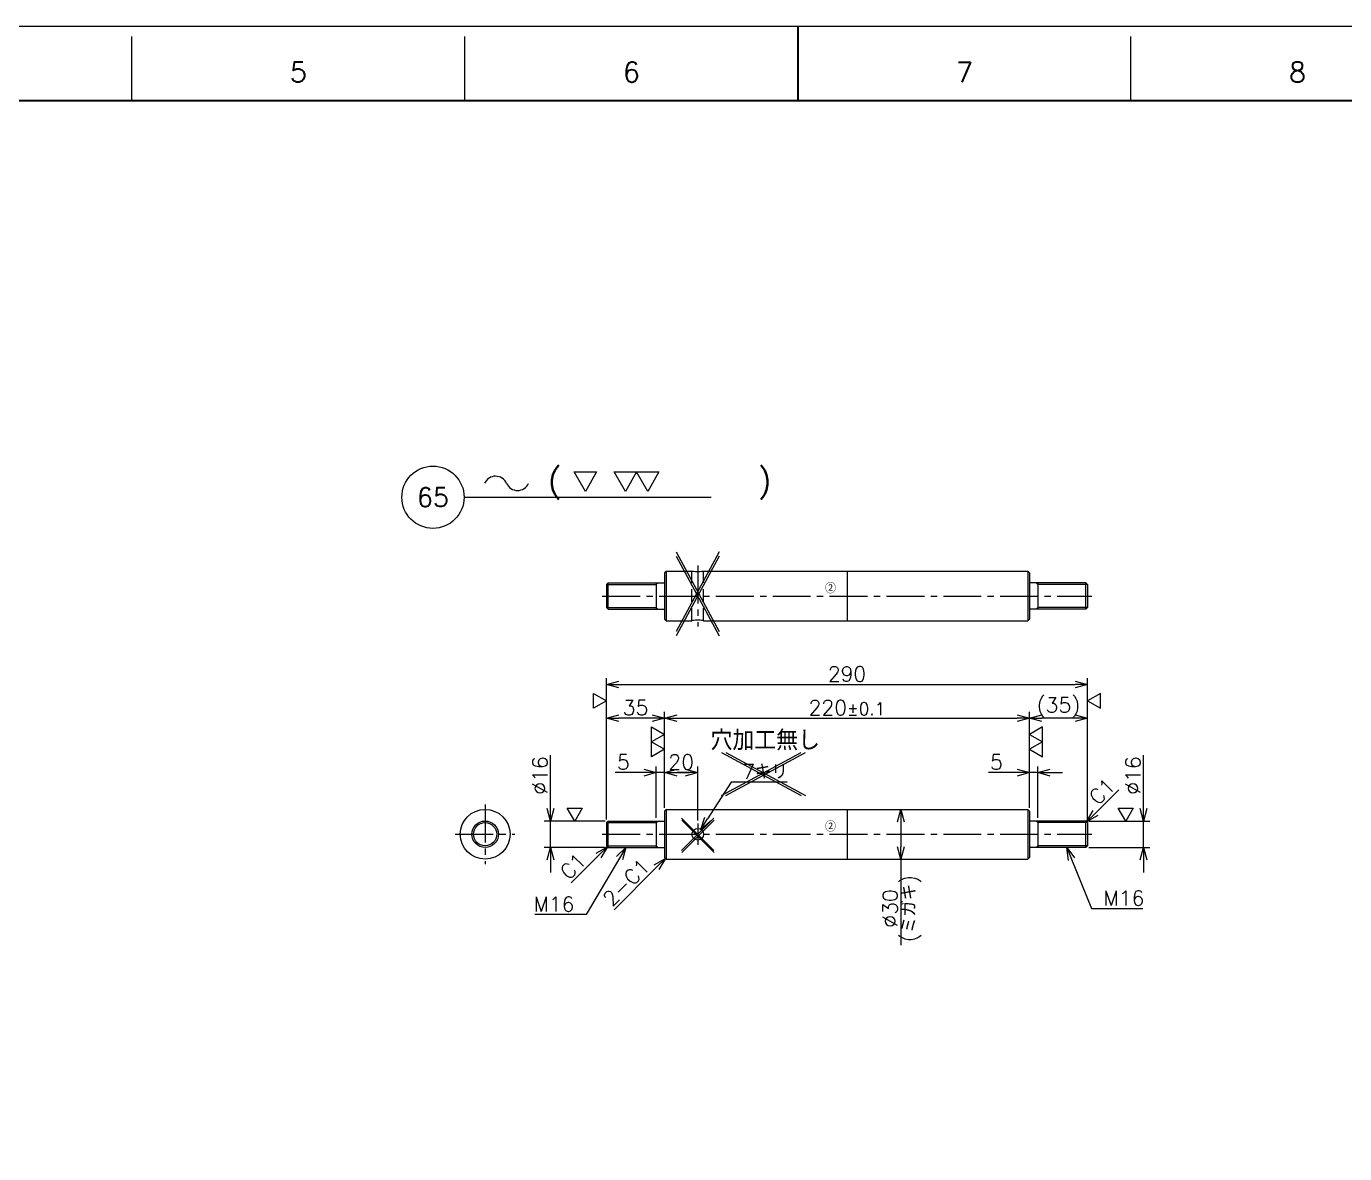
# Model space of a CAD drawing. Header units: millimetres. Extents: x 0 to 2485, y -14 to 1749.
# Drawn here: x 816 to 1611, y 1069 to 1749 of the extents above; entities that cross this region are included whole.
import ezdxf
from ezdxf import colors
from ezdxf.entities.mleader import LeaderData, LeaderLine
from ezdxf.enums import TextEntityAlignment as Align
from ezdxf.math import Vec2, Vec3

# ---------------------------------------------------------------- set-up
doc = ezdxf.new("R2010")
doc.units = ezdxf.units.MM
doc.header["$LTSCALE"] = 1.2
doc.header["$PDMODE"] = 99
doc.header["$PDSIZE"] = 1
doc.linetypes.add('CENTER2', pattern=[28.575, 19.05, -3.175, 3.175, -3.175])
doc.linetypes.add('HIDDEN', pattern=[9.525, 6.35, -3.175])
for name, color, linetype, lineweight in [('04_HIDDEN', 2, 'HIDDEN', 13), ('05_CENTER', 4, 'CENTER2', 13), ('07_TEXT', 3, 'Continuous', 13), ('08_DIM', 3, 'Continuous', 13), ('90_FRAME', 5, 'Continuous', 35)]:
    doc.layers.add(name, color=color, linetype=linetype, lineweight=lineweight)
doc.layers.add('10_DRAFT', color=8, linetype='Continuous', lineweight=0, plot=False)
doc.layers.add('91_BLANK', color=5, linetype='Continuous', lineweight=0, plot=False)
doc.styles.add('KSS_TXT', font='txt.shx', dxfattribs={"bigfont": 'extfont2.shx'})
doc.styles.get("Standard").update_dxf_attribs({"font": 'txt.shx', "bigfont": 'extfont2.shx'})
doc.dimstyles.new('KSS_DIM', dxfattribs={"dimscale": 3, "dimtxt": 3, "dimasz": 2.5, "dimexe": 1.25, "dimexo": 0.625, "dimtad": 1, "dimdsep": 46, "dimtxsty": 'KSS_TXT', "dimblk": 'OPEN30', "dimcen": 0, "dimazin": 2, "dimtfac": 0.75, "dimtmove": 0, "dimatfit": 3, "dimldrblk": 'OPEN30', "dimfxl": 1.25, "dimtolj": 1, "dimarcsym": 0})
doc.dimstyles.new('KSS_DIM$3', dxfattribs={"dimscale": 3, "dimtxt": 3, "dimasz": 2.5, "dimexe": 1.25, "dimexo": 0.625, "dimtad": 1, "dimtih": 1, "dimtoh": 1, "dimdsep": 46, "dimtxsty": 'KSS_TXT', "dimblk": 'OPEN30', "dimcen": 0, "dimazin": 2, "dimtfac": 0.75, "dimtofl": 0, "dimtmove": 0, "dimatfit": 3, "dimldrblk": 'OPEN30', "dimfxl": 1.25, "dimtolj": 1, "dimarcsym": 0})

# ---------------------------------------------------------------- blocks, each defined once
blk = doc.blocks.new('_Open30')
at = {"color": 0, "linetype": 'ByBlock', "lineweight": -2}
for p, q in [((-1, 0.27), (0, 0)), ((0, 0), (-1, -0.27)), ((0, 0), (-1, 0))]:
    blk.add_line(p, q, dxfattribs=at)
blk = doc.blocks.new('*D181')
at = {"layer": '08_DIM', "color": 0, "lineweight": -2, "transparency": 16777216}
for p, q in [((1340.71, 1276.87), (1346.86, 1276.87)), ((1343.11, 1269.37), (1343.11, 1254.37)), ((1340.71, 1246.87), (1346.86, 1246.87)), ((1343.11, 1246.87), (1343.11, 1194.97))]:
    blk.add_line(p, q, dxfattribs=at)
at = {"layer": 'Defpoints', "color": 0, "transparency": 16777216}
for p in [(1338.83, 1276.87), (1338.83, 1246.87), (1343.11, 1246.87)]:
    blk.add_point(p, dxfattribs=at)
at = {"layer": '08_DIM', "color": 0, "lineweight": -2, "transparency": 16777216, "xscale": 7.5, "yscale": 7.5, "zscale": 7.5}
for p, rotation in [((1343.11, 1276.87), 90), ((1343.11, 1246.87), 270)]:
    blk.add_blockref('_Open30', p, dxfattribs=dict(at, rotation=rotation))
at = {"layer": '08_DIM', "color": 0, "transparency": 16777216, "char_height": 9, "attachment_point": 5, "rotation": 90, "style": 'KSS_TXT'}
for s, insert in [('\\A1;(ミガキ)', (1349.49, 1217.17)), ('\\A1;%%C30', (1336.74, 1217.17))]:
    blk.add_mtext(s, dxfattribs=dict(at, insert=insert))
blk = doc.blocks.new('*D182')
at = {"layer": '08_DIM', "color": 0, "lineweight": -2, "transparency": 16777216}
for p, q in [((1413.22, 1299), (1395.97, 1299)), ((1420.72, 1277.74), (1420.72, 1302.75)), ((1425.72, 1299), (1420.72, 1299)), ((1425.72, 1271.74), (1425.72, 1302.75)), ((1433.22, 1299), (1440.72, 1299))]:
    blk.add_line(p, q, dxfattribs=at)
at = {"layer": 'Defpoints', "color": 0, "transparency": 16777216}
for p in [(1420.72, 1299), (1420.72, 1275.87), (1425.72, 1269.87)]:
    blk.add_point(p, dxfattribs=at)
at = {"layer": '08_DIM', "color": 0, "lineweight": -2, "transparency": 16777216, "xscale": 7.5, "yscale": 7.5, "zscale": 7.5}
blk.add_blockref('_Open30', (1420.72, 1299), dxfattribs=at)
at = {"layer": '08_DIM', "color": 0, "lineweight": -2, "transparency": 16777216, "xscale": 7.5, "yscale": 7.5, "zscale": 7.5, "rotation": 180}
blk.add_blockref('_Open30', (1425.72, 1299), dxfattribs=at)
at = {"layer": '08_DIM', "color": 0, "transparency": 16777216, "insert": (1400.85, 1305.38), "char_height": 9, "attachment_point": 5, "style": 'KSS_TXT'}
blk.add_mtext('\\A1;5', dxfattribs=at)
blk = doc.blocks.new('*D183')
at = {"layer": '08_DIM', "color": 0, "lineweight": -2, "transparency": 16777216}
for p, q in [((1489.52, 1277.37), (1489.52, 1309.62)), ((1456.6, 1269.87), (1493.27, 1269.87)), ((1489.52, 1253.87), (1489.52, 1269.87)), ((1456.6, 1253.87), (1493.27, 1253.87)), ((1489.52, 1246.37), (1489.52, 1238.87))]:
    blk.add_line(p, q, dxfattribs=at)
at = {"layer": 'Defpoints', "color": 0, "transparency": 16777216}
for p in [(1454.72, 1269.87), (1489.52, 1269.87), (1454.72, 1253.87)]:
    blk.add_point(p, dxfattribs=at)
at = {"layer": '08_DIM', "color": 0, "lineweight": -2, "transparency": 16777216, "xscale": 7.5, "yscale": 7.5, "zscale": 7.5}
for p, rotation in [((1489.52, 1269.87), 270), ((1489.52, 1253.87), 90)]:
    blk.add_blockref('_Open30', p, dxfattribs=dict(at, rotation=rotation))
at = {"layer": '08_DIM', "color": 0, "transparency": 16777216, "insert": (1483.15, 1297.24), "char_height": 9, "attachment_point": 5, "rotation": 90, "style": 'KSS_TXT'}
blk.add_mtext('\\A1;%%C16', dxfattribs=at)
blk = doc.blocks.new('*D184')
at = {"layer": '08_DIM', "color": 0, "lineweight": -2, "transparency": 16777216}
for p, q in [((1165.72, 1270.74), (1165.72, 1355.86)), ((1173.22, 1352.11), (1448.22, 1352.11)), ((1455.72, 1270.74), (1455.72, 1355.86))]:
    blk.add_line(p, q, dxfattribs=at)
at = {"layer": 'Defpoints', "color": 0, "transparency": 16777216}
for p in [(1455.72, 1352.11), (1165.72, 1268.87), (1455.72, 1268.87)]:
    blk.add_point(p, dxfattribs=at)
at = {"layer": '08_DIM', "color": 0, "lineweight": -2, "transparency": 16777216, "xscale": 7.5, "yscale": 7.5, "zscale": 7.5, "rotation": 180}
blk.add_blockref('_Open30', (1165.72, 1352.11), dxfattribs=at)
at = {"layer": '08_DIM', "color": 0, "lineweight": -2, "transparency": 16777216, "xscale": 7.5, "yscale": 7.5, "zscale": 7.5}
blk.add_blockref('_Open30', (1455.72, 1352.11), dxfattribs=at)
at = {"layer": '08_DIM', "color": 0, "transparency": 16777216, "insert": (1310.72, 1358.49), "char_height": 9, "attachment_point": 5, "style": 'KSS_TXT'}
blk.add_mtext('\\A1;290', dxfattribs=at)
blk = doc.blocks.new('*D185')
at = {"layer": '08_DIM', "color": 0, "lineweight": -2, "transparency": 16777216}
for p, q in [((1420.72, 1277.74), (1420.72, 1335.59)), ((1455.72, 1270.74), (1455.72, 1335.59)), ((1448.22, 1331.84), (1428.22, 1331.84))]:
    blk.add_line(p, q, dxfattribs=at)
at = {"layer": 'Defpoints', "color": 0, "transparency": 16777216}
for p in [(1420.72, 1331.84), (1420.72, 1275.87), (1455.72, 1268.87)]:
    blk.add_point(p, dxfattribs=at)
at = {"layer": '08_DIM', "color": 0, "lineweight": -2, "transparency": 16777216, "xscale": 7.5, "yscale": 7.5, "zscale": 7.5, "rotation": 180}
blk.add_blockref('_Open30', (1420.72, 1331.84), dxfattribs=at)
at = {"layer": '08_DIM', "color": 0, "lineweight": -2, "transparency": 16777216, "xscale": 7.5, "yscale": 7.5, "zscale": 7.5}
blk.add_blockref('_Open30', (1455.72, 1331.84), dxfattribs=at)
at = {"layer": '08_DIM', "color": 0, "transparency": 16777216, "insert": (1438.22, 1338.22), "char_height": 9, "attachment_point": 5, "style": 'KSS_TXT'}
blk.add_mtext('\\A1;(35)', dxfattribs=at)
blk = doc.blocks.new('*D186')
at = {"layer": '08_DIM', "color": 0, "lineweight": -2, "transparency": 16777216}
for p, q in [((1200.72, 1277.74), (1200.72, 1302.75)), ((1213.22, 1299), (1208.22, 1299)), ((1220.72, 1270.14), (1220.72, 1302.75))]:
    blk.add_line(p, q, dxfattribs=at)
at = {"layer": 'Defpoints', "color": 0, "transparency": 16777216}
for p in [(1200.72, 1299), (1200.72, 1275.87), (1220.72, 1268.26)]:
    blk.add_point(p, dxfattribs=at)
at = {"layer": '08_DIM', "color": 0, "lineweight": -2, "transparency": 16777216, "xscale": 7.5, "yscale": 7.5, "zscale": 7.5, "rotation": 180}
blk.add_blockref('_Open30', (1200.72, 1299), dxfattribs=at)
at = {"layer": '08_DIM', "color": 0, "lineweight": -2, "transparency": 16777216, "xscale": 7.5, "yscale": 7.5, "zscale": 7.5}
blk.add_blockref('_Open30', (1220.72, 1299), dxfattribs=at)
at = {"layer": '08_DIM', "color": 0, "transparency": 16777216, "insert": (1210.72, 1305.38), "char_height": 9, "attachment_point": 5, "style": 'KSS_TXT'}
blk.add_mtext('\\A1;20', dxfattribs=at)
blk = doc.blocks.new('*D187')
at = {"layer": '08_DIM', "color": 0, "lineweight": -2, "transparency": 16777216}
for p, q in [((1131.94, 1277.37), (1131.94, 1309.62)), ((1164.85, 1269.87), (1128.19, 1269.87)), ((1131.94, 1253.87), (1131.94, 1269.87)), ((1164.85, 1253.87), (1128.19, 1253.87)), ((1131.94, 1246.37), (1131.94, 1238.87))]:
    blk.add_line(p, q, dxfattribs=at)
at = {"layer": 'Defpoints', "color": 0, "transparency": 16777216}
for p in [(1131.94, 1269.87), (1166.72, 1269.87), (1166.72, 1253.87)]:
    blk.add_point(p, dxfattribs=at)
at = {"layer": '08_DIM', "color": 0, "lineweight": -2, "transparency": 16777216, "xscale": 7.5, "yscale": 7.5, "zscale": 7.5}
for p, rotation in [((1131.94, 1269.87), 270), ((1131.94, 1253.87), 90)]:
    blk.add_blockref('_Open30', p, dxfattribs=dict(at, rotation=rotation))
at = {"layer": '08_DIM', "color": 0, "transparency": 16777216, "insert": (1125.56, 1297.24), "char_height": 9, "attachment_point": 5, "rotation": 90, "style": 'KSS_TXT'}
blk.add_mtext('\\A1;%%C16', dxfattribs=at)
blk = doc.blocks.new('*D188')
at = {"layer": '08_DIM', "color": 0, "lineweight": -2, "transparency": 16777216}
for p, q in [((1165.72, 1270.74), (1165.72, 1335.59)), ((1200.72, 1277.74), (1200.72, 1335.59)), ((1193.22, 1331.84), (1173.22, 1331.84))]:
    blk.add_line(p, q, dxfattribs=at)
at = {"layer": 'Defpoints', "color": 0, "transparency": 16777216}
for p in [(1165.72, 1331.84), (1200.72, 1275.87), (1165.72, 1268.87)]:
    blk.add_point(p, dxfattribs=at)
at = {"layer": '08_DIM', "color": 0, "lineweight": -2, "transparency": 16777216, "xscale": 7.5, "yscale": 7.5, "zscale": 7.5, "rotation": 180}
blk.add_blockref('_Open30', (1165.72, 1331.84), dxfattribs=at)
at = {"layer": '08_DIM', "color": 0, "lineweight": -2, "transparency": 16777216, "xscale": 7.5, "yscale": 7.5, "zscale": 7.5}
blk.add_blockref('_Open30', (1200.72, 1331.84), dxfattribs=at)
at = {"layer": '08_DIM', "color": 0, "transparency": 16777216, "insert": (1183.22, 1338.22), "char_height": 9, "attachment_point": 5, "style": 'KSS_TXT'}
blk.add_mtext('\\A1;35', dxfattribs=at)
blk = doc.blocks.new('*D189')
at = {"layer": '08_DIM', "color": 0, "lineweight": -2, "transparency": 16777216}
for p, q in [((1200.72, 1277.74), (1200.72, 1335.59)), ((1420.72, 1277.74), (1420.72, 1335.59)), ((1208.22, 1331.84), (1413.22, 1331.84))]:
    blk.add_line(p, q, dxfattribs=at)
at = {"layer": 'Defpoints', "color": 0, "transparency": 16777216}
for p in [(1420.72, 1331.84), (1200.72, 1275.87), (1420.72, 1275.87)]:
    blk.add_point(p, dxfattribs=at)
at = {"layer": '08_DIM', "color": 0, "lineweight": -2, "transparency": 16777216, "xscale": 7.5, "yscale": 7.5, "zscale": 7.5, "rotation": 180}
blk.add_blockref('_Open30', (1200.72, 1331.84), dxfattribs=at)
at = {"layer": '08_DIM', "color": 0, "lineweight": -2, "transparency": 16777216, "xscale": 7.5, "yscale": 7.5, "zscale": 7.5}
blk.add_blockref('_Open30', (1420.72, 1331.84), dxfattribs=at)
at = {"layer": '08_DIM', "color": 0, "transparency": 16777216, "insert": (1310.72, 1338.22), "char_height": 9, "attachment_point": 5, "style": 'KSS_TXT'}
blk.add_mtext('220{\\H7.500000;%%p0.1}', dxfattribs=at)
blk = doc.blocks.new('*D191')
at = {"layer": '08_DIM', "color": 0, "lineweight": -2, "transparency": 16777216}
for p, q in [((1240.77, 1293.18), (1226.65, 1271.13)), ((1274.6, 1293.18), (1240.77, 1293.18))]:
    blk.add_line(p, q, dxfattribs=at)
at = {"layer": 'Defpoints', "color": 0, "transparency": 16777216}
for p in [(1222.61, 1264.82), (1218.83, 1258.92)]:
    blk.add_point(p, dxfattribs=at)
at = {"layer": '08_DIM', "color": 0, "lineweight": -2, "transparency": 16777216, "xscale": 7.5, "yscale": 7.5, "zscale": 7.5, "rotation": 237.366556910177}
blk.add_blockref('_Open30', (1222.61, 1264.82), dxfattribs=at)
at = {"layer": '08_DIM', "color": 0, "transparency": 16777216, "insert": (1261.25, 1299.56), "char_height": 9, "attachment_point": 5, "style": 'KSS_TXT'}
blk.add_mtext('\\A1;7キリ', dxfattribs=at)
blk = doc.blocks.new('*D192')
at = {"layer": '08_DIM', "color": 0, "lineweight": -2, "transparency": 16777216}
blk.add_line((1160.92, 1249.07), (1144.37, 1232.52), dxfattribs=at)
at = {"layer": 'Defpoints', "color": 0, "transparency": 16777216}
for p in [(1166.22, 1254.37), (1133.67, 1221.81), (1133.67, 1221.81)]:
    blk.add_point(p, dxfattribs=at)
at = {"layer": '08_DIM', "color": 0, "lineweight": -2, "transparency": 16777216, "xscale": 7.5, "yscale": 7.5, "zscale": 7.5, "rotation": 44.99994704649569}
blk.add_blockref('_Open30', (1166.22, 1254.37), dxfattribs=at)
at = {"layer": '08_DIM', "color": 0, "transparency": 16777216, "insert": (1145.44, 1242.6), "char_height": 9, "attachment_point": 5, "rotation": 44.99995, "style": 'KSS_TXT'}
blk.add_mtext('\\A1;C1', dxfattribs=at)
blk = doc.blocks.new('*D193')
at = {"layer": '08_DIM', "color": 0, "lineweight": -2, "transparency": 16777216}
blk.add_line((1195.92, 1242.07), (1170.23, 1216.38), dxfattribs=at)
at = {"layer": 'Defpoints', "color": 0, "transparency": 16777216}
for p in [(1201.22, 1247.37), (1176.06, 1222.21), (1176.06, 1222.21)]:
    blk.add_point(p, dxfattribs=at)
at = {"layer": '08_DIM', "color": 0, "lineweight": -2, "transparency": 16777216, "xscale": 7.5, "yscale": 7.5, "zscale": 7.5, "rotation": 44.99997135211485}
blk.add_blockref('_Open30', (1201.22, 1247.37), dxfattribs=at)
at = {"layer": '08_DIM', "color": 0, "transparency": 16777216, "insert": (1177.66, 1232.82), "char_height": 9, "attachment_point": 5, "rotation": 44.99997, "style": 'KSS_TXT'}
blk.add_mtext('\\A1;2-C1', dxfattribs=at)
blk = doc.blocks.new('*D194')
at = {"layer": '08_DIM', "color": 0, "lineweight": -2, "transparency": 16777216}
blk.add_line((1460.52, 1274.67), (1474.59, 1288.74), dxfattribs=at)
at = {"layer": 'Defpoints', "color": 0, "transparency": 16777216}
for p in [(1482.82, 1296.97), (1482.82, 1296.97), (1455.22, 1269.37)]:
    blk.add_point(p, dxfattribs=at)
at = {"layer": '08_DIM', "color": 0, "lineweight": -2, "transparency": 16777216, "xscale": 7.5, "yscale": 7.5, "zscale": 7.5, "rotation": 224.9999470464956}
blk.add_blockref('_Open30', (1455.22, 1269.37), dxfattribs=at)
at = {"layer": '08_DIM', "color": 0, "transparency": 16777216, "insert": (1464.51, 1287.68), "char_height": 9, "attachment_point": 5, "rotation": 44.99995, "style": 'KSS_TXT'}
blk.add_mtext('\\A1;C1', dxfattribs=at)
blk = doc.blocks.new('*D190')
at = {"layer": '08_DIM', "color": 0, "lineweight": -2, "transparency": 16777216}
for p, q in [((1188.22, 1299), (1170.97, 1299)), ((1195.72, 1271.74), (1195.72, 1302.75)), ((1200.72, 1299), (1195.72, 1299)), ((1200.72, 1277.74), (1200.72, 1302.75)), ((1208.22, 1299), (1215.72, 1299))]:
    blk.add_line(p, q, dxfattribs=at)
at = {"layer": 'Defpoints', "color": 0, "transparency": 16777216}
for p in [(1195.72, 1299), (1200.72, 1275.87), (1195.72, 1269.87)]:
    blk.add_point(p, dxfattribs=at)
at = {"layer": '08_DIM', "color": 0, "lineweight": -2, "transparency": 16777216, "xscale": 7.5, "yscale": 7.5, "zscale": 7.5}
blk.add_blockref('_Open30', (1195.72, 1299), dxfattribs=at)
at = {"layer": '08_DIM', "color": 0, "lineweight": -2, "transparency": 16777216, "xscale": 7.5, "yscale": 7.5, "zscale": 7.5, "rotation": 180}
blk.add_blockref('_Open30', (1200.72, 1299), dxfattribs=at)
at = {"layer": '08_DIM', "color": 0, "transparency": 16777216, "insert": (1175.85, 1305.38), "char_height": 9, "attachment_point": 5, "style": 'KSS_TXT'}
blk.add_mtext('\\A1;5', dxfattribs=at)
blk = doc.blocks.new('p1ba01')
for p, q in [((0, 0), (-1.5, 2.6)), ((-1.5, 2.6), (1.5, 2.6)), ((1.5, 2.6), (0, 0))]:
    blk.add_line(p, q)
blk = doc.blocks.new('p1ba02')
for p, q in [((-1.5, 2.6), (1.5, 2.6)), ((0, 0), (-1.5, 2.6)), ((1.5, 2.6), (0, 0)), ((3, 0), (1.5, 2.6)), ((1.5, 2.6), (4.5, 2.6)), ((4.5, 2.6), (3, 0))]:
    blk.add_line(p, q)
blk = doc.blocks.new('AM_BALLOON1')
at = {"transparency": 16777216}
blk.add_circle((0, 0), 5, dxfattribs=at)
blk.add_attdef('B_NUMBER', text='', height=3, dxfattribs=at).set_placement((0, 0), align=Align.MIDDLE_CENTER)
blk = doc.blocks.new('_OPEN')
at = {"color": 0, "linetype": 'ByBlock'}
for p, q in [((-1, 0.17), (0, 0)), ((0, 0), (-1, -0.17)), ((0, 0), (-1, 0))]:
    blk.add_line(p, q, dxfattribs=at)
blk = doc.blocks.new('p1ba05')
for centre, start, end in [((-2.95, 0.29), 24.2276, 155.5758), ((0, 1.62), 204.2276, 335.5758)]:
    blk.add_arc(centre, 1.62, start, end)

msp = doc.modelspace()

# ---------------------------------------------------------------- linework, layer by layer
at = {"color": 1}
for p, q in [((1207.733, 1432.077), (1233.708, 1384.078)), ((1233.708, 1432.077), (1207.733, 1384.078)), ((1207.733, 1429.465), (1233.708, 1381.465)), ((1233.708, 1429.465), (1207.733, 1381.465)), ((1235.066, 1311.143), (1283.066, 1285.168)), ((1235.066, 1285.168), (1283.066, 1311.143)), ((1237.679, 1311.143), (1285.678, 1285.168)), ((1237.679, 1285.168), (1285.678, 1311.143)), ((1210.99, 1271.6), (1230.452, 1252.138)), ((1210.99, 1252.138), (1230.452, 1271.6)), ((1211.087, 1270.426), (1230.55, 1250.964)), ((1211.087, 1250.964), (1230.55, 1270.426))]:
    msp.add_line(p, q, dxfattribs=at)
at = {"color": 0}
for p, q in [((1201.721, 1420.465), (1200.721, 1419.465)), ((1200.721, 1419.465), (1200.721, 1391.465)), ((1201.721, 1420.465), (1217.221, 1420.465)), ((1201.721, 1420.465), (1201.721, 1390.465)), ((1224.221, 1420.465), (1419.721, 1420.465)), ((1419.721, 1420.465), (1419.721, 1390.465)), ((1419.721, 1420.465), (1420.721, 1419.465)), ((1420.721, 1419.465), (1420.721, 1391.465)), ((1165.721, 1412.465), (1166.721, 1413.465)), ((1165.721, 1412.465), (1195.721, 1412.465)), ((1165.721, 1412.465), (1165.721, 1398.465)), ((1166.721, 1413.465), (1200.721, 1413.465)), ((1166.721, 1397.465), (1166.721, 1413.465)), ((1195.721, 1413.465), (1195.721, 1397.465)), ((1195.721, 1412.465), (1196.721, 1413.465)), ((1454.721, 1413.465), (1420.721, 1413.465)), ((1425.721, 1412.465), (1424.721, 1413.465)), ((1425.721, 1413.465), (1425.721, 1397.465)), ((1455.721, 1412.465), (1425.721, 1412.465)), ((1454.721, 1397.465), (1454.721, 1413.465)), ((1455.721, 1412.465), (1454.721, 1413.465)), ((1455.721, 1412.465), (1455.721, 1398.465)), ((1165.721, 1398.465), (1195.721, 1398.465)), ((1165.721, 1398.465), (1166.721, 1397.465)), ((1166.721, 1397.465), (1200.721, 1397.465)), ((1195.721, 1398.465), (1196.721, 1397.465)), ((1200.721, 1391.465), (1201.721, 1390.465)), ((1419.721, 1390.465), (1420.721, 1391.465)), ((1454.721, 1397.465), (1420.721, 1397.465)), ((1425.721, 1398.465), (1424.721, 1397.465)), ((1455.721, 1398.465), (1425.721, 1398.465)), ((1455.721, 1398.465), (1454.721, 1397.465)), ((1201.721, 1390.465), (1217.221, 1390.465)), ((1224.221, 1390.465), (1419.721, 1390.465)), ((1201.721, 1276.869), (1200.721, 1275.869)), ((1200.721, 1275.869), (1200.721, 1247.869)), ((1201.721, 1276.869), (1419.721, 1276.869)), ((1201.721, 1276.869), (1201.721, 1246.869)), ((1419.721, 1276.869), (1419.721, 1246.869)), ((1419.721, 1276.869), (1420.721, 1275.869)), ((1420.721, 1275.869), (1420.721, 1247.869)), ((1165.721, 1268.869), (1166.721, 1269.869)), ((1165.721, 1268.869), (1195.721, 1268.869)), ((1165.721, 1268.869), (1165.721, 1254.869)), ((1166.721, 1269.869), (1200.721, 1269.869)), ((1166.721, 1253.869), (1166.721, 1269.869)), ((1195.721, 1269.869), (1195.721, 1253.869)), ((1195.721, 1268.869), (1196.721, 1269.869)), ((1454.721, 1269.869), (1420.721, 1269.869)), ((1425.721, 1268.869), (1424.721, 1269.869)), ((1425.721, 1269.869), (1425.721, 1253.869)), ((1455.721, 1268.869), (1425.721, 1268.869)), ((1454.721, 1253.869), (1454.721, 1269.869)), ((1455.721, 1268.869), (1454.721, 1269.869)), ((1455.721, 1268.869), (1455.721, 1254.869)), ((1165.721, 1254.869), (1195.721, 1254.869)), ((1165.721, 1254.869), (1166.721, 1253.869)), ((1166.721, 1253.869), (1200.721, 1253.869)), ((1195.721, 1254.869), (1196.721, 1253.869)), ((1454.721, 1253.869), (1420.721, 1253.869)), ((1425.721, 1254.869), (1424.721, 1253.869)), ((1455.721, 1254.869), (1425.721, 1254.869)), ((1455.721, 1254.869), (1454.721, 1253.869)), ((1200.721, 1247.869), (1201.721, 1246.869)), ((1201.721, 1246.869), (1419.721, 1246.869)), ((1419.721, 1246.869), (1420.721, 1247.869))]:
    msp.add_line(p, q, dxfattribs=at)
for centre, radius in [((1092.512, 1261.869), 15), ((1092.512, 1261.869), 8), ((1092.512, 1261.869), 7), ((1220.721, 1261.869), 3.5)]:
    msp.add_circle(centre, radius, dxfattribs=at)
at = {"color": 0, "extrusion": (0, 0, -1)}
msp.add_ellipse((1220.721, 1420.465), major_axis=(-3.5, 0), ratio=0.1182857, start_param=3.1415927, end_param=6.2831853, dxfattribs=at)
at = {"color": 0}
msp.add_ellipse((1220.721, 1390.465), major_axis=(-3.5, 0), ratio=0.1182857, start_param=3.1415927, end_param=6.2831853, dxfattribs=at)
at = {"layer": '04_HIDDEN'}
for p, q in [((1217.221, 1390.465), (1217.221, 1420.465)), ((1224.221, 1390.465), (1224.221, 1420.465))]:
    msp.add_line(p, q, dxfattribs=at)
at = {"layer": '05_CENTER'}
for p, q in [((1220.721, 1423.904), (1220.721, 1387.026)), ((1163.066, 1405.465), (1458.375, 1405.465)), ((1092.512, 1279.869), (1092.512, 1243.869)), ((1220.721, 1268.264), (1220.721, 1255.474)), ((1074.512, 1261.869), (1110.512, 1261.869)), ((1163.066, 1261.869), (1458.375, 1261.869))]:
    msp.add_line(p, q, dxfattribs=at)
at = {"layer": '08_DIM'}
msp.add_line((1079.849, 1464.967), (1228.825, 1464.967), dxfattribs=at)
at = {"layer": '10_DRAFT'}
for p, q in [((1310.721, 1420.465), (1310.721, 1390.465)), ((1310.721, 1276.869), (1310.721, 1246.869))]:
    msp.add_line(p, q, dxfattribs=at)
at = {"layer": '90_FRAME'}
msp.add_line((1281.127, 1748.759), (1281.127, 1703.874), dxfattribs=at)
at = {"layer": '90_FRAME', "color": 4, "lineweight": 13}
for p, q in [((879.527, 1703.874), (879.527, 1742.759)), ((1080.327, 1703.874), (1080.327, 1742.759)), ((1481.927, 1703.874), (1481.927, 1742.759))]:
    msp.add_line(p, q, dxfattribs=at)
at = {"layer": '90_FRAME'}
msp.add_lwpolyline([(116.538, 38.712), (2445.717, 38.712), (2445.717, 1703.874), (116.538, 1703.874)], close=True, dxfattribs=at)
at = {"layer": '91_BLANK'}
msp.add_lwpolyline([(0, 0), (2484.603, 0), (2484.603, 1748.759), (0, 1748.759)], close=True, dxfattribs=at)

# ---------------------------------------------------------------- block references
at = {"layer": '08_DIM'}
for name, p, xscale, yscale, zscale in [('p1ba01', (1152.986, 1468.544), 4.5, 4.5, 4.5), ('p1ba02', (1177.066, 1468.544), 4.5, 4.5, 4.5), ('p1ba05', (1112.069, 1469.07), 4.5, 4.5, 4.5), ('p1ba01', (1146.516, 1269.869), 3, 3, 3), ('p1ba01', (1478.807, 1269.869), 3, 3, 3)]:
    msp.add_blockref(name, p, dxfattribs=dict(at, xscale=xscale, yscale=yscale, zscale=zscale))
at = {"layer": '08_DIM', "yscale": 3, "zscale": 3}
for name, p, xscale, rotation in [('p1ba01', (1165.721, 1342.277), 3, 90), ('p1ba01', (1455.721, 1342.277), -3, 270), ('p1ba02', (1200.721, 1313.078), 3, 90), ('p1ba02', (1420.721, 1313.078), -3, 270)]:
    msp.add_blockref(name, p, dxfattribs=dict(at, xscale=xscale, rotation=rotation))

# ---------------------------------------------------------------- texts
at = {"layer": '07_TEXT', "style": 'KSS_TXT'}
msp.add_text('(         )', height=13.5, dxfattribs=at).set_placement((1130.514, 1468.205))
at = {"layer": '07_TEXT', "color": 1, "ltscale": 2, "insert": (1228.442, 1324.487), "char_height": 12, "attachment_point": 1}
msp.add_mtext_dynamic_manual_height_columns('穴加工無し', width=166.98551, gutter_width=15, heights=[17.934], dxfattribs=at)
at = {"layer": '10_DRAFT', "style": 'KSS_TXT'}
for p in [(1297.471, 1407.077), (1297.471, 1263.481)]:
    msp.add_text('②', height=6, dxfattribs=at).set_placement(p)
at = {"layer": '90_FRAME', "color": 0, "lineweight": 13, "style": 'KSS_TXT'}
for s, p in [('5', (979.927, 1711.619)), ('6', (1180.727, 1711.619)), ('7', (1381.527, 1711.619)), ('8', (1582.328, 1711.619))]:
    msp.add_text(s, height=12, dxfattribs=at).set_placement(p, align=Align.BOTTOM_CENTER)

# ---------------------------------------------------------------- dimensions: what is measured, and where the dimension line sits
at = {"layer": '08_DIM'}
for base, p1, p2, picture, middle in [((1455.721, 1352.115), (1165.721, 1268.869), (1455.721, 1268.869), '*D184', (1310.721, 1358.49)), ((1165.721, 1331.842), (1200.721, 1275.869), (1165.721, 1268.869), '*D188', (1183.221, 1338.223)), ((1195.721, 1299.002), (1200.721, 1275.869), (1195.721, 1269.869), '*D190', (1175.846, 1305.383)), ((1200.721, 1299.002), (1220.721, 1268.264), (1200.721, 1275.869), '*D186', (1210.721, 1305.377))]:
    dim = msp.add_linear_dim(base=base, p1=p1, p2=p2, dimstyle='KSS_DIM', dxfattribs=at)
    dim.commit()
    dim.dimension.update_dxf_attribs({"geometry": picture, "text_midpoint": middle})
dim = msp.add_linear_dim(base=(1420.721, 1331.842), p1=(1200.721, 1275.869), p2=(1420.721, 1275.869), dimstyle='KSS_DIM', override={"dimpost": '', "dimtol": 1, "dimlim": 0, "dimtp": 0.1, "dimtm": 0.1, "dimtfac": 0.833333, "dimtdec": 2, "dimtolj": 0, "dimtzin": 8}, dxfattribs=at)
dim.commit()
dim.dimension.update_dxf_attribs({"geometry": '*D189', "text_midpoint": (1310.721, 1338.217)})
dim = msp.add_linear_dim(base=(1420.721, 1331.842), p1=(1455.721, 1268.869), p2=(1420.721, 1275.869), text='(<>)', dimstyle='KSS_DIM', dxfattribs=at)
dim.commit()
dim.dimension.update_dxf_attribs({"geometry": '*D185', "text_midpoint": (1438.221, 1338.223)})
for base, p1, p2, picture, middle in [((1131.937, 1269.869), (1166.721, 1253.869), (1166.721, 1269.869), '*D187', (1125.562, 1297.244)), ((1489.523, 1269.869), (1454.721, 1253.869), (1454.721, 1269.869), '*D183', (1483.148, 1297.244))]:
    dim = msp.add_linear_dim(base=base, p1=p1, p2=p2, angle=270, text='%%C<>', dimstyle='KSS_DIM', dxfattribs=at)
    dim.commit()
    dim.dimension.update_dxf_attribs({"geometry": picture, "text_midpoint": middle})
dim = msp.add_diameter_dim_2p(p1=(1218.833, 1258.922), p2=(1222.608, 1264.817), text='<>キリ', dimstyle='KSS_DIM$3', override={"dimpost": '<>', "dimtix": 1, "dimarcsym": 1}, dxfattribs=at)
dim.commit()
dim.dimension.update_dxf_attribs({"geometry": '*D191', "text_midpoint": (1261.246, 1293.181), "dimtype": 163})
dim = msp.add_linear_dim(base=(1420.721, 1299.002), p1=(1425.721, 1269.869), p2=(1420.721, 1275.869), angle=180, dimstyle='KSS_DIM', dxfattribs=at)
dim.commit()
dim.dimension.update_dxf_attribs({"geometry": '*D182', "text_midpoint": (1400.846, 1305.383)})
for p1, p2, picture, middle in [((1455.221, 1269.369), (1482.819, 1296.968), '*D194', (1464.512, 1287.676)), ((1166.221, 1254.369), (1133.666, 1221.814), '*D192', (1145.435, 1242.6))]:
    dim = msp.add_aligned_dim(p1=p1, p2=p2, distance=0, text='C1', dimstyle='KSS_DIM', override={"dimse1": 1, "dimse2": 1, "dimsd2": 1, "dimarcsym": 1}, dxfattribs=at)
    dim.commit()
    dim.dimension.update_dxf_attribs({"geometry": picture, "text_midpoint": middle})
dim = msp.add_linear_dim(base=(1343.11, 1246.869), p1=(1338.83, 1276.869), p2=(1338.83, 1246.869), angle=90, text='%%C<>', dimstyle='KSS_DIM', override={"dimpost": '\\X(ミガキ)'}, dxfattribs=at)
dim.commit()
dim.dimension.update_dxf_attribs({"geometry": '*D181', "text_midpoint": (1336.735, 1217.169)})
dim = msp.add_linear_dim(base=(1176.062, 1222.211), p1=(1201.221, 1247.369), p2=(1176.062, 1222.211), angle=224.999971, text='2-C1', dimstyle='KSS_DIM', override={"dimse1": 1, "dimse2": 1, "dimsd2": 1, "dimarcsym": 1}, dxfattribs=at)
dim.commit()
dim.dimension.update_dxf_attribs({"geometry": '*D193', "text_midpoint": (1182.166, 1228.315), "dimtype": 161})

# ---------------------------------------------------------------- leaders
ml = msp.add_multileader_block('Standard', dxfattribs=at)
ml.set_content('AM_BALLOON1', color=256, scale=3.75)
ml.set_attribute('B_NUMBER', '65', width=0)
ml.set_leader_properties(color=256, linetype='ByLayer', lineweight=-1)
ml.set_arrow_properties(name='OPEN')
ml.build(insert=Vec2(0, 0))
ml.multileader.update_dxf_attribs({"leader_type": 0, "has_dogleg": 0, "text_right_attachment_type": 6, "dogleg_length": 0, "arrow_head_size": 7.5, "scale": 2.5, "block_connection_type": 1})
ctx = ml.context
ctx.base_point, ctx.scale, ctx.char_height, ctx.arrow_head_size, ctx.landing_gap_size, ctx.plane_origin = Vec3(1061.073, 1464.992), 2.5, 15, 7.5, 7.5, Vec3(1061.073, 1464.992)
ctx.right_attachment, ctx.attachment_type = 6, 1
notes = []
notes.append((ctx, [(0, (0, 0, 0), (0, 0), (1, 0), 1, [])]))
ctx.block.insert = Vec3(1061.073, 1464.992)
ml = msp.add_multileader_block('Standard', dxfattribs=at)
ml.set_content('AM_BALLOON1', color=256, scale=3.75)
ml.set_attribute('B_NUMBER', '66', width=0)
ml.set_leader_properties(color=256, linetype='ByLayer', lineweight=-1)
ml.set_arrow_properties(name='OPEN')
ml.build(insert=Vec2(0, 0))
ml.multileader.update_dxf_attribs({"leader_type": 0, "has_dogleg": 0, "text_right_attachment_type": 6, "dogleg_length": 0, "arrow_head_size": 7.5, "scale": 2.5, "block_connection_type": 1})
ctx = ml.context
ctx.base_point, ctx.scale, ctx.char_height, ctx.arrow_head_size, ctx.landing_gap_size, ctx.plane_origin = Vec3(1722.192, 1464.992), 2.5, 15, 7.5, 7.5, Vec3(1722.192, 1464.992)
ctx.right_attachment, ctx.attachment_type = 6, 1
notes.append((ctx, [(0, (0, 0, 0), (0, 0), (1, 0), 1, [])]))
ctx.block.insert = Vec3(1722.192, 1464.992)
ml = msp.add_multileader_mtext('Standard', dxfattribs=at)
ml.set_content('M16', color=256)
ml.set_leader_properties()
ml.set_arrow_properties(name='OPEN30')
ml.build(insert=Vec2(0, 0))
ml.multileader.update_dxf_attribs({"text_left_attachment_type": 6, "text_right_attachment_type": 6, "dogleg_length": 0.36, "arrow_head_size": 7.5, "scale": 3})
ctx = ml.context
ctx.base_point, ctx.scale, ctx.char_height, ctx.arrow_head_size, ctx.landing_gap_size, ctx.plane_origin = Vec3(1119.367, 1213.448), 3, 9, 7.5, 6, Vec3(1183.221, 1254.869)
ctx.left_attachment, ctx.right_attachment, ctx.text_align_type = 6, 6, 2
notes.append((ctx, [(0, (1, 1, 0), (1153.447, 1213.448), (-1, 0), 1.08, [(0, [(1177.33, 1253.869)], 0, [])])]))
ctx.mtext.insert, ctx.mtext.alignment, ctx.mtext.flow_direction = Vec3(1146.367, 1224.248), 3, 5
ml = msp.add_multileader_mtext('Standard', dxfattribs=at)
ml.set_content('M16', color=256)
ml.set_leader_properties()
ml.set_arrow_properties(name='OPEN30')
ml.build(insert=Vec2(0, 0))
ml.multileader.update_dxf_attribs({"text_left_attachment_type": 6, "text_right_attachment_type": 6, "dogleg_length": 0.36, "arrow_head_size": 7.5, "scale": 3})
ctx = ml.context
ctx.base_point, ctx.scale, ctx.char_height, ctx.arrow_head_size, ctx.landing_gap_size, ctx.plane_origin = Vec3(1459.292, 1217.069), 3, 9, 7.5, 6, Vec3(1443.221, 1254.869)
ctx.left_attachment, ctx.right_attachment = 6, 6
notes.append((ctx, [(0, (1, 1, 0), (1458.212, 1217.069), (1, 0), 1.08, [(0, [(1443.221, 1253.869)], 0, [])])]))
ctx.mtext.insert, ctx.mtext.flow_direction = Vec3(1465.292, 1227.869), 5
for ctx, leaders in notes:
    for number, flags, end, landing, length, lines in leaders:
        leader = LeaderData()
        leader.index, (leader.has_last_leader_line, leader.has_dogleg_vector, leader.attachment_direction) = number, flags
        leader.last_leader_point, leader.dogleg_vector, leader.dogleg_length = Vec3(end), Vec3(landing), length
        for number, points, colour, breaks in lines:
            line = LeaderLine()
            line.index, line.vertices, line.color, line.breaks = number, Vec3.list(points), colors.encode_raw_color(colour), breaks
            leader.lines.append(line)
        ctx.leaders.append(leader)

doc.saveas('drawing.dxf')
